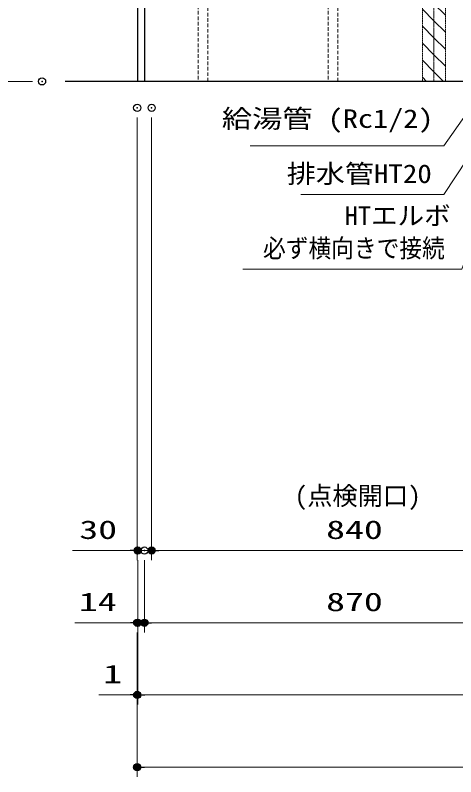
# Model space of a CAD drawing. Units: millimetres, scale not verified. Extents: x -9797 to 9797, y -4555 to 4555.
# Drawn here: x -7977 to -7061, y -3306 to -1724 of the extents above; entities that cross this region are included whole.
import ezdxf
from ezdxf.enums import TextEntityAlignment as Align

# ---------------------------------------------------------------- set-up
doc = ezdxf.new("R2010")
doc.units = ezdxf.units.MM
doc.header["$LTSCALE"] = 30
doc.header["$PDMODE"] = 32
doc.header["$PDSIZE"] = 15
doc.linetypes.add('USER1', pattern=[0.375, 0.25, -0.125])
doc.linetypes.add('USER3', pattern=[2, 1.25, -0.25, 0.25, -0.25])
for name, color, linetype, lineweight in [('0-0_0', 7, 'Continuous', 25), ('0-1_細線ﾚｲﾔｰ', 91, 'Continuous', 9), ('0-2_寸法ﾚｲﾔｰ', 30, 'Continuous', 13), ('0-3_DEFPOINTS', 7, 'Continuous', 25), ('0-4_KABE', 4, 'Continuous', 25), ('0-5_1', 7, 'Continuous', 25)]:
    doc.layers.add(name, color=color, linetype=linetype, lineweight=lineweight)
doc.styles.add('ＭＳ ゴシック', font='')
doc.styles.get('ＭＳ ゴシック').set_extended_font_data('MS Gothic')

# ---------------------------------------------------------------- blocks, each defined once
blk = doc.blocks.new('_DOT')
at = {"layer": '0-0_0', "color": 30}
blk.add_line((-15, 0), (-30, 0), dxfattribs=at)
for points in [[(0, 0), (-15, 0), (-14.88, 1.88)], [(0, 0), (-14.88, -1.88), (-15, 0)], [(0, 0), (-14.88, 1.88), (-14.53, 3.73)], [(0, 0), (-14.53, -3.73), (-14.88, -1.88)], [(0, 0), (-14.53, 3.73), (-13.95, 5.52)], [(0, 0), (-13.95, -5.52), (-14.53, -3.73)], [(0, 0), (-13.95, 5.52), (-13.14, 7.23)], [(0, 0), (-13.14, -7.23), (-13.95, -5.52)], [(0, 0), (-13.14, 7.23), (-12.14, 8.82)], [(0, 0), (-12.14, -8.82), (-13.14, -7.23)], [(0, 0), (-12.14, 8.82), (-10.93, 10.27)], [(0, 0), (-10.93, -10.27), (-12.14, -8.82)], [(0, 0), (-10.93, 10.27), (-9.56, 11.56)], [(0, 0), (-9.56, -11.56), (-10.93, -10.27)], [(0, 0), (-9.56, 11.56), (-8.04, 12.66)], [(0, 0), (-8.04, -12.66), (-9.56, -11.56)], [(0, 0), (-8.04, 12.66), (-6.39, 13.57)], [(0, 0), (-6.39, -13.57), (-8.04, -12.66)], [(0, 0), (-6.39, 13.57), (-4.64, 14.27)], [(0, 0), (-4.64, -14.27), (-6.39, -13.57)], [(0, 0), (-4.64, 14.27), (-2.81, 14.73)], [(0, 0), (-2.81, -14.73), (-4.64, -14.27)], [(0, 0), (-2.81, 14.73), (-0.94, 14.97)], [(0, 0), (-0.94, -14.97), (-2.81, -14.73)], [(0, 0), (-0.94, 14.97), (0.94, 14.97)], [(0, 0), (0.94, -14.97), (-0.94, -14.97)], [(0, 0), (0.94, 14.97), (2.81, 14.73)], [(0, 0), (2.81, 14.73), (4.64, 14.27)], [(0, 0), (4.64, 14.27), (6.39, 13.57)], [(0, 0), (6.39, 13.57), (8.04, 12.66)], [(0, 0), (8.04, 12.66), (9.56, 11.56)], [(0, 0), (9.56, 11.56), (10.93, 10.27)], [(0, 0), (10.93, 10.27), (12.14, 8.82)], [(0, 0), (12.14, 8.82), (13.14, 7.23)], [(0, 0), (13.14, 7.23), (13.95, 5.52)], [(0, 0), (13.95, 5.52), (14.53, 3.73)], [(0, 0), (14.53, 3.73), (14.88, 1.88)], [(0, 0), (14.88, 1.88), (15, 0)], [(0, 0), (2.81, -14.73), (0.94, -14.97)], [(0, 0), (4.64, -14.27), (2.81, -14.73)], [(0, 0), (6.39, -13.57), (4.64, -14.27)], [(0, 0), (8.04, -12.66), (6.39, -13.57)], [(0, 0), (9.56, -11.56), (8.04, -12.66)], [(0, 0), (10.93, -10.27), (9.56, -11.56)], [(0, 0), (12.14, -8.82), (10.93, -10.27)], [(0, 0), (13.14, -7.23), (12.14, -8.82)], [(0, 0), (13.95, -5.52), (13.14, -7.23)], [(0, 0), (14.53, -3.73), (13.95, -5.52)], [(0, 0), (14.88, -1.88), (14.53, -3.73)], [(0, 0), (15, 0), (14.88, -1.88)]]:
    blk.add_solid(points, dxfattribs=at)
blk = doc.blocks.new('A$C623D6277')
at = {"layer": '0-1_細線ﾚｲﾔｰ', "linetype": 'USER1'}
for p, q in [((0, 4227.9), (0, -7952.1)), ((2700, 0), (-2700, 0)), ((-2700, -162), (2700, -162)), ((-2271, -743.2), (-2271, -901.5)), ((2271, -901.5), (-2271, -901.5)), ((-2080.1, -901.5), (-1950, -2157)), ((2080.1, -901.5), (1950, -2157)), ((2271, -743.2), (2271, -901.5)), ((-1899, -2757), (-1950, -2157)), ((1899, -2757), (1950, -2157)), ((1899, -2757), (-1899, -2757)), ((-1797, -2757), (-1777.5, -4281)), ((1797, -2757), (1762.9, -4713)), ((-1776, -4395), (-4320, -4395)), ((-1777.5, -4281), (-2580, -4281)), ((-1777.5, -4281), (-1777.5, -5949)), ((1762.9, -4713), (-1777.5, -4713)), ((-5220, -5295), (-5220, -19266)), ((-3780, -5835), (-3780, -19266)), ((-1777.5, -5835), (-3780, -5835)), ((-600, -5949), (-2580, -5949))]:
    blk.add_line(p, q, dxfattribs=at)
at = {"layer": '0-1_細線ﾚｲﾔｰ', "linetype": 'USER3'}
blk.add_line((-4500, -2598.5), (-4500, -19266), dxfattribs=at)
at = {"layer": '0-1_細線ﾚｲﾔｰ', "lineweight": 5}
for p, q in [((-5220, -6660.3), (-5174.7, -6615)), ((-4500, -8061.7), (-3780, -7341.7)), ((-5220, -8781.7), (-4500, -8061.7)), ((-4500, -9122.3), (-3780, -8402.3)), ((-5220, -9842.3), (-4500, -9122.3)), ((-4500, -10183), (-3780, -9463)), ((-5220, -10903), (-4500, -10183)), ((-4500, -11243.6), (-3780, -10523.6)), ((-5220, -11963.6), (-4500, -11243.6)), ((-4500, -12304.3), (-3780, -11584.3)), ((-5220, -13024.3), (-4500, -12304.3)), ((-4500, -13365), (-3780, -12645)), ((-5220, -14085), (-4500, -13365)), ((-4500, -14425.6), (-3780, -13705.6)), ((-5220, -15145.6), (-4500, -14425.6)), ((-4500, -15486.3), (-3780, -14766.3)), ((-5220, -16206.3), (-4500, -15486.3)), ((-4500, -16546.9), (-3780, -15826.9)), ((-5220, -17266.9), (-4500, -16546.9)), ((-4500, -17607.6), (-3780, -16887.6)), ((-5220, -18327.6), (-4500, -17607.6)), ((-4037.1, -19266), (-3780, -19008.9))]:
    blk.add_line(p, q, dxfattribs=at)
at = {"layer": '0-1_細線ﾚｲﾔｰ', "linetype": 'USER1'}
blk.add_lwpolyline([(-2700, 0), (-2700, -743.2), (2700, -743.2), (2700, 0)], dxfattribs=at)
for points in [[(-2040, -4170), (-2040, -6060), (-2580, -6060), (-2580, -4170)], [(-3600, -5955), (-3600, -6615), (-5400, -6615), (-5400, -5955)]]:
    blk.add_lwpolyline(points, close=True, dxfattribs=at)
at = {"layer": '0-1_細線ﾚｲﾔｰ', "lineweight": 5}
for points in [[(-5220, -7721), (-4500, -7001), (-4114, -6615)], [(-5097.7, -19266), (-4500, -18668.3), (-3780, -17948.3)]]:
    blk.add_lwpolyline(points, dxfattribs=at)
at = {"layer": '0-1_細線ﾚｲﾔｰ', "linetype": 'USER1'}
for centre, radius, start, end in [((-4320, -5295), 900, 90, 180), ((858.9, -4893), 180, 90, 170.54341), ((-600, -4650), 1299, 270, 350.54342)]:
    blk.add_arc(centre, radius, start, end, dxfattribs=at)
blk = doc.blocks.new('A$C61FA47BF')
at = {"layer": '0-1_細線ﾚｲﾔｰ', "linetype": 'USER1'}
for p, q in [((0, 6234), (315, 6234)), ((0, 6210), (0, 6234)), ((0, 6210), (315, 6210)), ((23985, 6234), (274.3, 6234)), ((24300, 6234), (23985, 6234)), ((24300, 6210), (23985, 6210)), ((24300, 6234), (24300, 6210)), ((405, 6144), (405, 6024)), ((405, 5844), (405, 6040.4)), ((495, 5934), (23805, 5934)), ((495, 5754), (810, 5754)), ((495, 5730), (810, 5730)), ((23490, 5754), (810, 5754)), ((23805, 5754), (23490, 5754)), ((23805, 5730), (23490, 5730)), ((23895, 6144), (23895, 6024)), ((23895, 5844), (23895, 6040.4)), ((876, 5664), (876, 1583.3)), ((900, 5664), (900, 1583.3)), ((23400, 5664), (23400, 1583.3)), ((23424, 5664), (23424, 1583.3)), ((1763.5, 660), (9405.4, 211.7)), ((1764.9, 684), (9406.8, 235.7)), ((22535.1, 684), (14893.2, 235.7)), ((22536.5, 660), (14894.6, 211.7)), ((9413.2, 234), (9435, 234)), ((9435, 234), (14893.2, 234)), ((9765, 24), (9765, 0)), ((14535, 0), (14535, 24))]:
    blk.add_line(p, q, dxfattribs=at)
for points in [[(381, 6144), (381, 6024), (381, 5844)], [(23919, 6144), (23919, 6024), (23919, 5844)], [(9411, 205.7), (9411, 0), (14889, 0), (14889, 205.7)], [(9435, 205.7), (9435, 24), (14865, 24), (14865, 205.7)]]:
    blk.add_lwpolyline(points, dxfattribs=at)
for centre, radius, start, end in [((315, 6144), 90, 0, 90), ((315, 6144), 66, 0, 90), ((23985, 6144), 90, 90, 180), ((23985, 6144), 66, 90, 180), ((495, 5844), 114, 180, 270), ((495, 6024), 90, 180, 270), ((495, 6024), 90, 180, 270), ((495, 5844), 90, 180, 270), ((810, 5664), 90, 0, 90), ((810, 5664), 66, 0, 90), ((23490, 5664), 90, 90, 180), ((23490, 5664), 66, 90, 180), ((23805, 6024), 90, 270, 0), ((23805, 6024), 90, 270, 0), ((23805, 5844), 90, 270, 0), ((23805, 5844), 114, 270, 0), ((1800, 1583.3), 924, 180, 267.76593), ((1800, 1583.3), 900, 180, 267.76593), ((22500, 1583.3), 900, 272.23407, 0), ((22500, 1583.3), 924, 272.23407, 0), ((9405, 205.7), 6, 0, 86.64233), ((9405, 205.7), 30, 0, 86.64233), ((14895, 205.7), 30, 93.35767, 180), ((14895, 205.7), 6, 93.35767, 180)]:
    blk.add_arc(centre, radius, start, end, dxfattribs=at)
blk = doc.blocks.new('MUJI\u3000W2100~W2440 Ｌシンク\u3000正面図')
at = {"layer": '0-0_0', "xscale": -1}
for name, p in [('A$C61FA47BF', (25650, -6234)), ('A$C623D6277', (13500, -6234))]:
    blk.add_blockref(name, p, dxfattribs=at)

msp = doc.modelspace()

# ---------------------------------------------------------------- linework, layer by layer
at = {"layer": '0-0_0'}
msp.add_lwpolyline([(-7722.56, -1023.93), (-7708.56, -1023.93), (-7708.56, -1860.93), (-7722.56, -1860.93)], close=True, dxfattribs=at)
at = {"layer": '0-1_細線ﾚｲﾔｰ', "linetype": 'USER1'}
for points in [[(-7596.56, -1860.93), (-7576.56, -1860.93), (-7576.56, -1410.93), (-7596.56, -1410.93)], [(-7326.65, -1860.93), (-7306.65, -1860.93), (-7306.65, -1410.93), (-7326.65, -1410.93)]]:
    msp.add_lwpolyline(points, close=True, dxfattribs=at)
at = {"layer": '0-2_寸法ﾚｲﾔｰ'}
for p, q in [((-7941.56, -1860.93), (-8091.56, -1860.93)), ((-7723.56, -1935.93), (-7723.56, -2855.93)), ((-7693.56, -1935.93), (-7693.56, -2855.93)), ((-7693.56, -1935.93), (-7693.56, -2855.93)), ((-7723.56, -2835.93), (-7858.32, -2835.93)), ((-7738.56, -2835.93), (-7753.56, -2835.93)), ((-7723.56, -2835.93), (-7693.56, -2835.93)), ((-7678.56, -2835.93), (-6868.56, -2835.93)), ((-7678.56, -2835.93), (-7663.56, -2835.93)), ((-7722.56, -2855.93), (-7722.56, -3155.93)), ((-7722.56, -2855.93), (-7722.56, -3005.93)), ((-7708.56, -2855.93), (-7708.56, -3005.93)), ((-7708.56, -2855.93), (-7708.56, -3005.93)), ((-7722.56, -2985.93), (-7853.56, -2985.93)), ((-7737.56, -2985.93), (-7752.56, -2985.93)), ((-7722.56, -2985.93), (-7708.56, -2985.93)), ((-7693.56, -2985.93), (-6853.56, -2985.93)), ((-7693.56, -2985.93), (-7678.56, -2985.93)), ((-7723.56, -3005.93), (-7723.56, -3305.93)), ((-7723.56, -3005.93), (-7723.56, -3155.93)), ((-7722.56, -3005.93), (-7722.56, -3155.93)), ((-7723.56, -3135.93), (-7803.09, -3135.93)), ((-7738.56, -3135.93), (-7753.56, -3135.93)), ((-7722.56, -3135.93), (-7723.56, -3135.93)), ((-7707.56, -3135.93), (-5339.56, -3135.93)), ((-7707.56, -3135.93), (-7692.56, -3135.93)), ((-5338.56, -3285.93), (-7708.56, -3285.93))]:
    msp.add_line(p, q, dxfattribs=at)
for points in [[(-7503.79, -2251.15), (-7048.57, -2251.15), (-6891.15, -1818.54)], [(-7488.38, -1995.04), (-7085.65, -1995.04), (-7001.67, -1875.15)], [(-7383.39, -2095.8), (-7085.65, -2095.8), (-6940.57, -1876.03)]]:
    msp.add_lwpolyline(points, dxfattribs=at)
at = {"layer": '0-3_DEFPOINTS'}
for p in [(-7921.56, -1860.93), (-7723.56, -1915.93), (-7693.56, -1915.93), (-7693.56, -1915.93), (-7722.56, -2835.93), (-7722.56, -2835.93), (-7708.56, -2835.93), (-7693.56, -2835.93), (-7723.56, -2985.93), (-7723.56, -2985.93), (-7722.56, -2985.93), (-7708.56, -2985.93), (-7723.56, -3135.93), (-7723.56, -3285.93)]:
    msp.add_point(p, dxfattribs=at)
at = {"layer": '0-4_KABE'}
msp.add_line((-5173.56, -1860.93), (-7873.56, -1860.93), dxfattribs=at)

# ---------------------------------------------------------------- block references
at = {"layer": '0-2_寸法ﾚｲﾔｰ', "xscale": 0.5, "yscale": 0.5}
for p in [(-7723.56, -2835.93), (-7722.56, -2985.93), (-7723.56, -3135.93)]:
    msp.add_blockref('_DOT', p, dxfattribs=at)
at = {"layer": '0-2_寸法ﾚｲﾔｰ', "xscale": 0.5, "yscale": 0.5, "rotation": 180}
for p in [(-7693.56, -2835.93), (-7693.56, -2835.93), (-7708.56, -2985.93), (-7708.56, -2985.93), (-7722.56, -3135.93), (-7722.56, -3135.93), (-7723.56, -3285.93)]:
    msp.add_blockref('_DOT', p, dxfattribs=at)
at = {"layer": '0-5_1', "xscale": 0.03333333, "yscale": 0.03333333}
msp.add_blockref('MUJI\u3000W2100~W2440 Ｌシンク\u3000正面図', (-7706.56, -1010.93), dxfattribs=at)

# ---------------------------------------------------------------- texts
at = {"layer": '0-2_寸法ﾚｲﾔｰ', "color": 7, "style": 'ＭＳ ゴシック'}
for s, height, width, p in [('給湯管 (Rc1/2)', 38.48, 1.2, (-7547.74, -1969.11)), ('排水管HT20', 38.48, 1.15, (-7412.5, -2083.65)), ('HTエルボ', 38.48, 1.05, (-7292.15, -2170.75)), ('必ず横向きで接続', 38.49, 0.9, (-7461.9, -2238.36))]:
    msp.add_text(s, height=height, dxfattribs=dict(at, width=width)).set_placement(p, align=Align.BOTTOM_LEFT)
at = {"layer": '0-2_寸法ﾚｲﾔｰ', "style": 'ＭＳ ゴシック'}
msp.add_text('(点検開口)', height=38.48, dxfattribs=at).set_placement((-7396.23, -2752.85), align=Align.BOTTOM_LEFT)
at = {"layer": '0-2_寸法ﾚｲﾔｰ', "style": 'ＭＳ ゴシック', "width": 1.5}
for s, p in [('30', (-7844.04, -2823.33)), ('840', (-7330.7, -2823.33)), ('14', (-7844.99, -2973.33)), ('870', (-7330.7, -2973.33)), ('1', (-7794.51, -3123.33))]:
    msp.add_text(s, height=38.49, dxfattribs=at).set_placement(p, align=Align.BOTTOM_LEFT)

doc.saveas('drawing.dxf')
